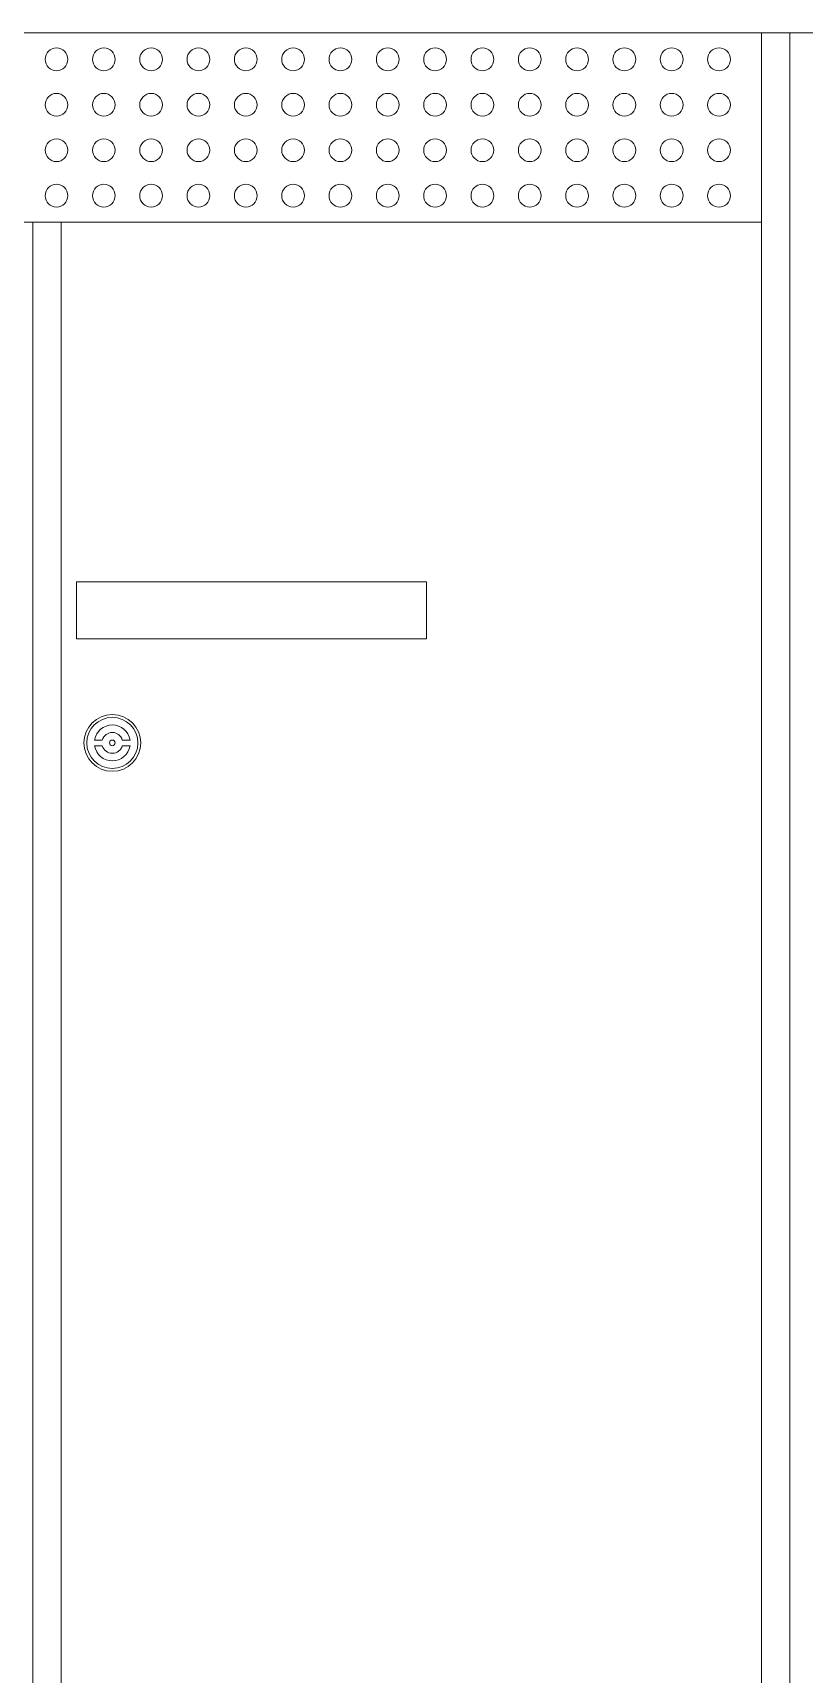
# Model space of a CAD drawing. Header units: millimetres. Extents: x -116965 to 323937, y 291661 to 566926.
# Drawn here: x -41638 to -41230, y 341285 to 342152 of the extents above; entities that cross this region are included whole.
import ezdxf

# ---------------------------------------------------------------- set-up
doc = ezdxf.new("R2010")
doc.units = ezdxf.units.MM
doc.layers.get('0').update_dxf_attribs({"lineweight": 18})
doc.layers.add('hw_Text', color=7, linetype='Continuous', lineweight=13)

# ---------------------------------------------------------------- blocks, each defined once
blk = doc.blocks.new('*U1481')
blk.add_lwpolyline([(0, 0), (700, 0), (700, 2200), (0, 2200)], close=True)
blk = doc.blocks.new('*U1573')
for p, q in [((700, 2100), (700, 100)), ((1085, 2100), (1085, 100))]:
    blk.add_line(p, q)
for points in [[(0, 0), (1100, 0), (1100, 2200), (0, 2200)], [(15, 2100), (1085, 2100), (1085, 2200), (15, 2200)]]:
    blk.add_lwpolyline(points, close=True)
for centre in [(712.5, 2186), (737.5, 2186), (762.5, 2186), (787.5, 2186), (812.5, 2186), (837.5, 2186), (862.5, 2186), (887.5, 2186), (912.5, 2186), (937.5, 2186), (962.5, 2186), (987.5, 2186), (1012.5, 2186), (1037.5, 2186), (1062.5, 2186), (712.5, 2162), (737.5, 2162), (762.5, 2162), (787.5, 2162), (812.5, 2162), (837.5, 2162), (862.5, 2162), (887.5, 2162), (912.5, 2162), (937.5, 2162), (962.5, 2162), (987.5, 2162), (1012.5, 2162), (1037.5, 2162), (1062.5, 2162), (712.5, 2138), (737.5, 2138), (762.5, 2138), (787.5, 2138), (812.5, 2138), (837.5, 2138), (862.5, 2138), (887.5, 2138), (912.5, 2138), (937.5, 2138), (962.5, 2138), (987.5, 2138), (1012.5, 2138), (1037.5, 2138), (1062.5, 2138), (712.5, 2114), (737.5, 2114), (762.5, 2114), (787.5, 2114), (812.5, 2114), (837.5, 2114), (862.5, 2114), (887.5, 2114), (912.5, 2114), (937.5, 2114), (962.5, 2114), (987.5, 2114), (1012.5, 2114), (1037.5, 2114), (1062.5, 2114)]:
    blk.add_circle(centre, 6)
blk = doc.blocks.new('*U1607')
for points in [[(-5.29, 1.5, -0.755929), (5.29, 1.5), (9.38, 1.5, 0.852803), (-9.38, 1.5)], [(-5.29, -1.5, 0.755929), (5.29, -1.5), (9.38, -1.5, -0.852803), (-9.38, -1.5)]]:
    blk.add_lwpolyline(points, format="xyb", close=True)
at = {"color": 2}
blk.add_circle((0, 0), 15, dxfattribs=at)
at = {"color": 3}
blk.add_circle((0, 0), 13.5, dxfattribs=at)
blk.add_circle((0, 0), 1.5)
blk = doc.blocks.new('*U1598')
blk.add_line((0, 0), (0, 2000))
blk.add_lwpolyline([(0, 0), (-370, 0), (-370, 2000), (0, 2000)])
blk.add_lwpolyline([(-177, 1810), (-362, 1810), (-362, 1780), (-177, 1780)], close=True)
at = {"rotation": 180}
blk.add_blockref('*U1607', (-343, 1725), dxfattribs=at)

msp = doc.modelspace()

# ---------------------------------------------------------------- block references
msp.add_blockref('*U1481', (-41237.949803, 339951.616143))

# ---------------------------------------------------------------- next in the draw order: block references
msp.add_blockref('*U1573', (-42337.949803, 339951.616143))

# ---------------------------------------------------------------- next in the draw order: block references
at = {"layer": 'hw_Text'}
msp.add_blockref('*U1598', (-41252.949803, 340051.616143), dxfattribs=at)

doc.saveas('drawing.dxf')
